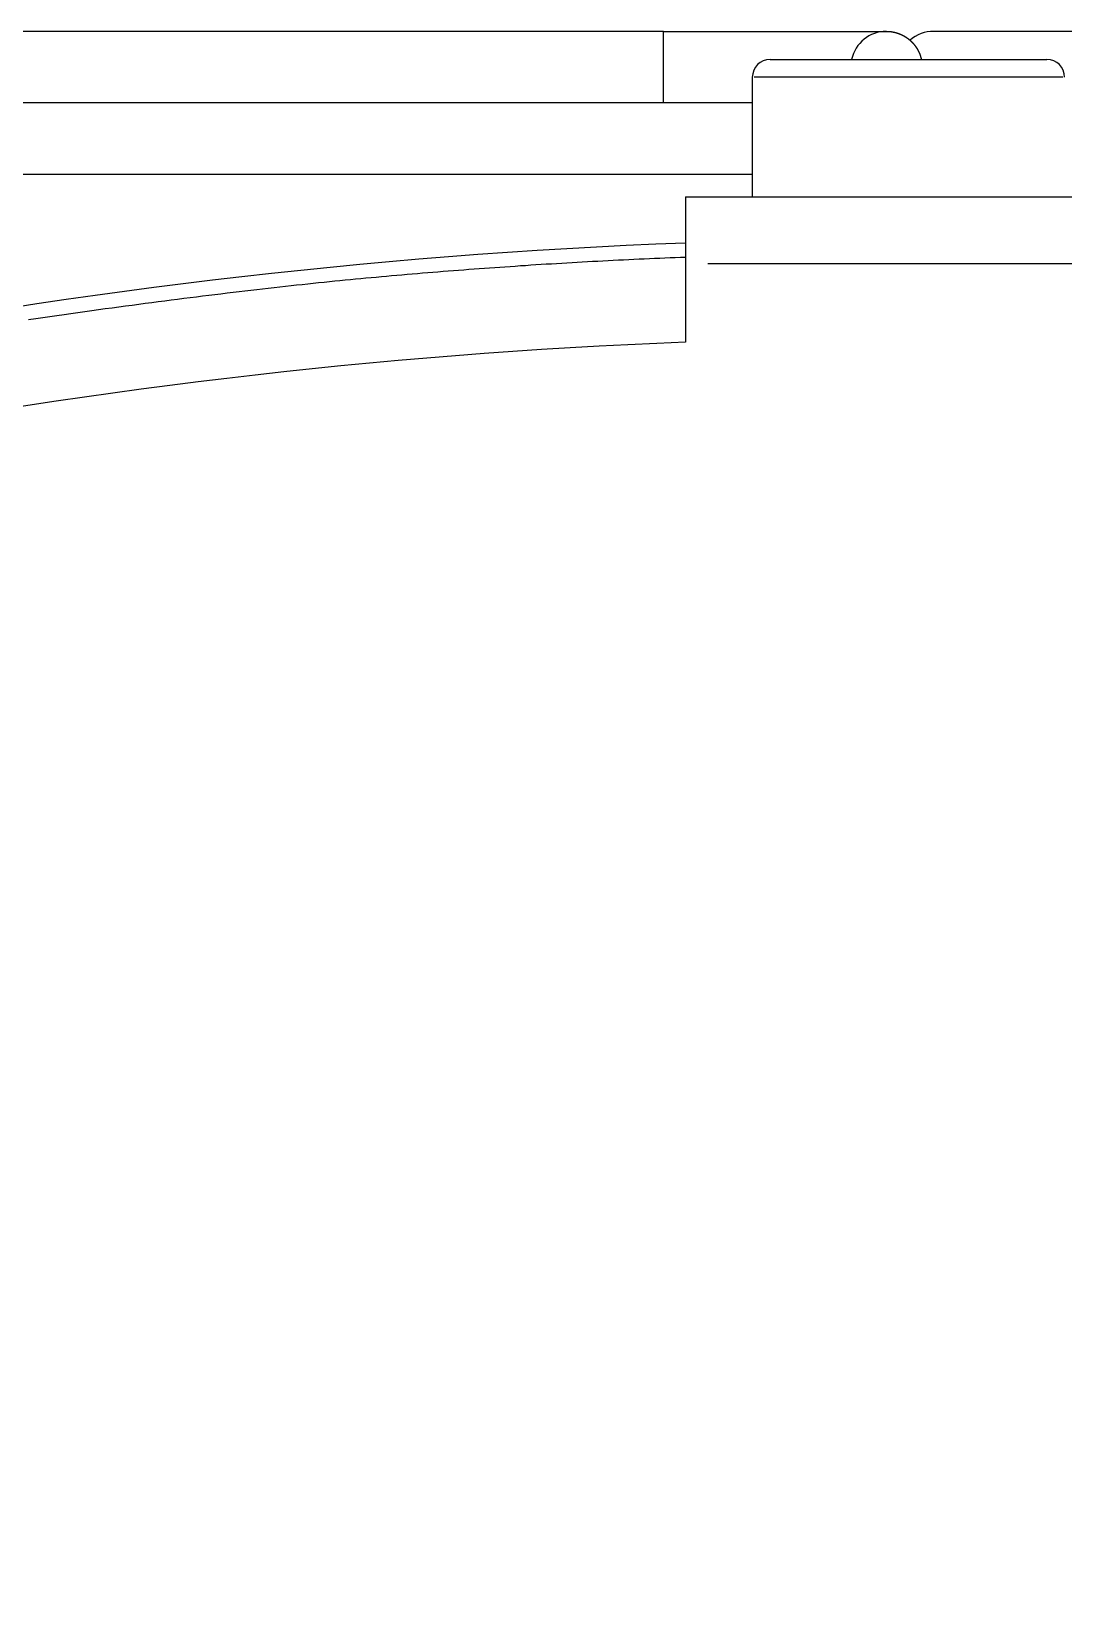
# Model space of a CAD drawing. Extents: x -120222 to -41942, y -19134 to 30932.
# Drawn here: x -81608.68 to -81585.54, y 10512.61 to 10547.72 of the extents above; entities that cross this region are included whole.
import ezdxf

# ---------------------------------------------------------------- set-up
doc = ezdxf.new("R2010")
doc.units = 0
doc.header["$LTSCALE"] = 150
doc.header["$MEASUREMENT"] = 0
doc.layers.get('0').update_dxf_attribs({"linetype": 'CONTINUOUS'})
doc.layers.add('____-568', color=7, linetype='CONTINUOUS')

# ---------------------------------------------------------------- blocks, each defined once
blk = doc.blocks.new('____-172')
at = {"color": 1, "linetype": 'Continuous'}
for p, q in [((-88029.617, 5999.017), (-88050.174, 5999.017)), ((-88029.617, 5999.017), (-88024.617, 5999.017)), ((-88029.617, 5997.427), (-88029.617, 5999.008)), ((-88018.558, 5999.017), (-88023.558, 5999.017)), ((-88027.223, 5998.388), (-88021.023, 5998.388)), ((-88027.623, 5997.988), (-88027.623, 5995.309)), ((-88020.666, 5997.988), (-88027.58, 5997.988)), ((-88027.623, 5997.417), (-88049.832, 5997.417)), ((-88049.838, 5995.817), (-88027.623, 5995.817)), ((-88029.12, 5995.309), (-88029.12, 5993.809)), ((-88029.12, 5995.309), (-88019.12, 5995.309)), ((-88029.12, 5993.809), (-88029.12, 5992.051)), ((-88019.62, 5993.809), (-88028.62, 5993.809))]:
    blk.add_line(p, q, dxfattribs=at)
at = {"color": 1, "linetype": 'Continuous', "flags": 128}
for points in [[(-88024.617, 5999.017), (-88024.615, 5999.017), (-88024.613, 5999.017), (-88024.611, 5999.017), (-88024.609, 5999.017), (-88024.607, 5999.017), (-88024.605, 5999.017), (-88024.603, 5999.017), (-88024.601, 5999.017), (-88024.599, 5999.017), (-88024.597, 5999.017), (-88024.595, 5999.017), (-88024.593, 5999.017), (-88024.591, 5999.017), (-88024.589, 5999.017), (-88024.587, 5999.017), (-88024.585, 5999.017), (-88024.583, 5999.017), (-88024.581, 5999.017), (-88024.579, 5999.016), (-88024.577, 5999.016), (-88024.575, 5999.016), (-88024.573, 5999.016), (-88024.571, 5999.016), (-88024.569, 5999.016), (-88024.567, 5999.016), (-88024.565, 5999.016), (-88024.563, 5999.016), (-88024.561, 5999.015), (-88024.559, 5999.015), (-88024.557, 5999.015), (-88024.555, 5999.015), (-88024.553, 5999.015), (-88024.551, 5999.015), (-88024.548, 5999.014), (-88024.546, 5999.014), (-88024.544, 5999.014), (-88024.542, 5999.014), (-88024.54, 5999.014), (-88024.538, 5999.013), (-88024.536, 5999.013), (-88024.534, 5999.013), (-88024.532, 5999.013), (-88024.53, 5999.013), (-88024.528, 5999.012), (-88024.526, 5999.012), (-88024.524, 5999.012), (-88024.522, 5999.012), (-88024.52, 5999.011), (-88024.518, 5999.011), (-88024.516, 5999.011), (-88024.514, 5999.011), (-88024.512, 5999.01), (-88024.51, 5999.01), (-88024.508, 5999.01), (-88024.506, 5999.01), (-88024.504, 5999.009), (-88024.502, 5999.009), (-88024.5, 5999.009), (-88024.498, 5999.008), (-88024.496, 5999.008), (-88024.494, 5999.008), (-88024.492, 5999.007), (-88024.49, 5999.007), (-88024.488, 5999.007), (-88024.486, 5999.006), (-88024.484, 5999.006), (-88024.482, 5999.006), (-88024.48, 5999.005), (-88024.478, 5999.005), (-88024.476, 5999.005), (-88024.474, 5999.004), (-88024.472, 5999.004), (-88024.47, 5999.004), (-88024.468, 5999.003), (-88024.466, 5999.003), (-88024.464, 5999.002), (-88024.462, 5999.002), (-88024.46, 5999.002), (-88024.458, 5999.001), (-88024.456, 5999.001), (-88024.454, 5999), (-88024.452, 5999), (-88024.45, 5999), (-88024.448, 5998.999), (-88024.446, 5998.999), (-88024.444, 5998.998), (-88024.442, 5998.998), (-88024.44, 5998.997), (-88024.438, 5998.997), (-88024.436, 5998.996), (-88024.434, 5998.996), (-88024.432, 5998.996), (-88024.43, 5998.995), (-88024.428, 5998.995), (-88024.426, 5998.994), (-88024.424, 5998.994), (-88024.422, 5998.993), (-88024.42, 5998.993), (-88024.418, 5998.992), (-88024.416, 5998.992), (-88024.414, 5998.991), (-88024.412, 5998.991), (-88024.41, 5998.99), (-88024.408, 5998.99), (-88024.406, 5998.989), (-88024.404, 5998.989), (-88024.402, 5998.988), (-88024.4, 5998.987), (-88024.398, 5998.987), (-88024.397, 5998.986), (-88024.395, 5998.986), (-88024.393, 5998.985), (-88024.391, 5998.985), (-88024.389, 5998.984), (-88024.387, 5998.984), (-88024.385, 5998.983), (-88024.383, 5998.982), (-88024.381, 5998.982), (-88024.379, 5998.981), (-88024.377, 5998.981), (-88024.375, 5998.98), (-88024.373, 5998.979), (-88024.371, 5998.979), (-88024.37, 5998.978), (-88024.368, 5998.977), (-88024.366, 5998.977), (-88024.364, 5998.976), (-88024.362, 5998.976), (-88024.36, 5998.975), (-88024.358, 5998.974), (-88024.356, 5998.974), (-88024.354, 5998.973), (-88024.352, 5998.972), (-88024.351, 5998.972), (-88024.349, 5998.971), (-88024.347, 5998.97), (-88024.345, 5998.97), (-88024.343, 5998.969), (-88024.341, 5998.968), (-88024.339, 5998.968), (-88024.337, 5998.967), (-88024.335, 5998.966), (-88024.334, 5998.965), (-88024.332, 5998.965), (-88024.33, 5998.964), (-88024.328, 5998.963), (-88024.326, 5998.963), (-88024.324, 5998.962), (-88024.322, 5998.961), (-88024.321, 5998.96), (-88024.319, 5998.96), (-88024.317, 5998.959), (-88024.315, 5998.958), (-88024.313, 5998.957), (-88024.311, 5998.957), (-88024.309, 5998.956), (-88024.308, 5998.955), (-88024.306, 5998.954), (-88024.304, 5998.953), (-88024.302, 5998.953), (-88024.3, 5998.952), (-88024.298, 5998.951), (-88024.296, 5998.95), (-88024.295, 5998.949), (-88024.293, 5998.949), (-88024.291, 5998.948), (-88024.289, 5998.947), (-88024.287, 5998.946), (-88024.286, 5998.945), (-88024.284, 5998.944), (-88024.282, 5998.944), (-88024.28, 5998.943), (-88024.278, 5998.942), (-88024.276, 5998.941), (-88024.275, 5998.94), (-88024.273, 5998.939), (-88024.271, 5998.938), (-88024.269, 5998.938), (-88024.267, 5998.937), (-88024.266, 5998.936), (-88024.264, 5998.935), (-88024.262, 5998.934), (-88024.26, 5998.933), (-88024.258, 5998.932), (-88024.257, 5998.931), (-88024.255, 5998.93), (-88024.253, 5998.93), (-88024.251, 5998.929), (-88024.249, 5998.928), (-88024.248, 5998.927), (-88024.246, 5998.926), (-88024.244, 5998.925), (-88024.242, 5998.924), (-88024.24, 5998.923), (-88024.239, 5998.922), (-88024.237, 5998.921), (-88024.235, 5998.92), (-88024.233, 5998.919), (-88024.232, 5998.918), (-88024.23, 5998.917), (-88024.228, 5998.916), (-88024.226, 5998.915), (-88024.225, 5998.914), (-88024.223, 5998.913), (-88024.221, 5998.912), (-88024.219, 5998.911), (-88024.218, 5998.91), (-88024.216, 5998.909), (-88024.214, 5998.908), (-88024.212, 5998.907), (-88024.211, 5998.906), (-88024.209, 5998.905), (-88024.207, 5998.904), (-88024.206, 5998.903), (-88024.204, 5998.902), (-88024.202, 5998.901), (-88024.2, 5998.9), (-88024.199, 5998.899), (-88024.197, 5998.898), (-88024.195, 5998.897), (-88024.194, 5998.896), (-88024.192, 5998.895), (-88024.19, 5998.894), (-88024.189, 5998.893), (-88024.187, 5998.892), (-88024.185, 5998.891), (-88024.183, 5998.889), (-88024.182, 5998.888), (-88024.18, 5998.887), (-88024.178, 5998.886), (-88024.177, 5998.885), (-88024.175, 5998.884), (-88024.173, 5998.883), (-88024.172, 5998.882), (-88024.17, 5998.881), (-88024.168, 5998.88), (-88024.167, 5998.878), (-88024.165, 5998.877), (-88024.164, 5998.876), (-88024.162, 5998.875), (-88024.16, 5998.874), (-88024.159, 5998.873), (-88024.157, 5998.872), (-88024.155, 5998.871), (-88024.154, 5998.869), (-88024.152, 5998.868), (-88024.151, 5998.867), (-88024.149, 5998.866), (-88024.147, 5998.865), (-88024.146, 5998.864), (-88024.144, 5998.862), (-88024.142, 5998.861), (-88024.141, 5998.86), (-88024.139, 5998.859), (-88024.138, 5998.858), (-88024.136, 5998.856), (-88024.134, 5998.855), (-88024.133, 5998.854), (-88024.131, 5998.853), (-88024.13, 5998.852), (-88024.128, 5998.85), (-88024.127, 5998.849), (-88024.125, 5998.848), (-88024.123, 5998.847), (-88024.122, 5998.846), (-88024.12, 5998.844), (-88024.119, 5998.843), (-88024.117, 5998.842), (-88024.116, 5998.841), (-88024.114, 5998.839), (-88024.113, 5998.838), (-88024.111, 5998.837), (-88024.109, 5998.836), (-88024.108, 5998.834), (-88024.106, 5998.833), (-88024.105, 5998.832), (-88024.103, 5998.83), (-88024.102, 5998.829), (-88024.1, 5998.828), (-88024.099, 5998.827), (-88024.097, 5998.825), (-88024.096, 5998.824), (-88024.094, 5998.823), (-88024.093, 5998.821), (-88024.091, 5998.82), (-88024.09, 5998.819), (-88024.088, 5998.817), (-88024.087, 5998.816), (-88024.085, 5998.815), (-88024.084, 5998.813), (-88024.082, 5998.812), (-88024.081, 5998.811), (-88024.079, 5998.809), (-88024.078, 5998.808), (-88024.076, 5998.807), (-88024.075, 5998.805), (-88024.073, 5998.804), (-88024.072, 5998.803), (-88024.07, 5998.801), (-88024.069, 5998.8), (-88024.068, 5998.798), (-88024.066, 5998.797), (-88024.065, 5998.796), (-88024.063, 5998.794), (-88024.062, 5998.793), (-88024.06, 5998.792), (-88024.059, 5998.79), (-88024.057, 5998.789), (-88024.056, 5998.787), (-88024.055, 5998.786), (-88024.053, 5998.785), (-88024.052, 5998.783), (-88024.05, 5998.782), (-88024.049, 5998.78), (-88024.048, 5998.779), (-88024.046, 5998.777), (-88024.045, 5998.776), (-88024.043, 5998.774), (-88024.042, 5998.773), (-88024.04, 5998.772), (-88024.039, 5998.77), (-88024.038, 5998.769), (-88024.036, 5998.767), (-88024.035, 5998.766), (-88024.034, 5998.764), (-88024.032, 5998.763), (-88024.031, 5998.761), (-88024.029, 5998.76), (-88024.028, 5998.758), (-88024.027, 5998.757), (-88024.025, 5998.755), (-88024.024, 5998.754), (-88024.023, 5998.752), (-88024.021, 5998.751), (-88024.02, 5998.749), (-88024.019, 5998.748), (-88024.017, 5998.746), (-88024.016, 5998.745), (-88024.015, 5998.743), (-88024.013, 5998.742), (-88024.012, 5998.74), (-88024.011, 5998.739), (-88024.009, 5998.737), (-88024.008, 5998.736), (-88024.007, 5998.734), (-88024.006, 5998.733), (-88024.004, 5998.731), (-88024.003, 5998.73), (-88024.002, 5998.728), (-88024, 5998.727), (-88023.999, 5998.725), (-88023.998, 5998.724), (-88023.997, 5998.722), (-88023.995, 5998.72), (-88023.994, 5998.719), (-88023.993, 5998.717), (-88023.992, 5998.716), (-88023.99, 5998.714), (-88023.989, 5998.713), (-88023.988, 5998.711), (-88023.987, 5998.71), (-88023.985, 5998.708), (-88023.984, 5998.706), (-88023.983, 5998.705), (-88023.982, 5998.703), (-88023.981, 5998.702), (-88023.979, 5998.7), (-88023.978, 5998.698), (-88023.977, 5998.697), (-88023.976, 5998.695), (-88023.975, 5998.694), (-88023.973, 5998.692), (-88023.972, 5998.69), (-88023.971, 5998.689), (-88023.97, 5998.687), (-88023.969, 5998.686), (-88023.968, 5998.684), (-88023.966, 5998.682), (-88023.965, 5998.681), (-88023.964, 5998.679), (-88023.963, 5998.678), (-88023.962, 5998.676), (-88023.961, 5998.674), (-88023.96, 5998.673), (-88023.958, 5998.671), (-88023.957, 5998.669), (-88023.956, 5998.668), (-88023.955, 5998.666), (-88023.954, 5998.664), (-88023.953, 5998.663), (-88023.952, 5998.661), (-88023.951, 5998.659), (-88023.949, 5998.658), (-88023.948, 5998.656), (-88023.947, 5998.654), (-88023.946, 5998.653), (-88023.945, 5998.651), (-88023.944, 5998.649), (-88023.943, 5998.648), (-88023.942, 5998.646), (-88023.941, 5998.644), (-88023.94, 5998.643), (-88023.939, 5998.641), (-88023.938, 5998.639), (-88023.937, 5998.638), (-88023.936, 5998.636), (-88023.935, 5998.634), (-88023.934, 5998.632), (-88023.932, 5998.631), (-88023.931, 5998.629), (-88023.93, 5998.627), (-88023.929, 5998.626), (-88023.928, 5998.624), (-88023.927, 5998.622), (-88023.926, 5998.62), (-88023.925, 5998.619), (-88023.924, 5998.617), (-88023.923, 5998.615), (-88023.922, 5998.614), (-88023.921, 5998.612), (-88023.92, 5998.61), (-88023.919, 5998.608), (-88023.918, 5998.607), (-88023.917, 5998.605), (-88023.917, 5998.603), (-88023.916, 5998.601), (-88023.915, 5998.6), (-88023.914, 5998.598), (-88023.913, 5998.596), (-88023.912, 5998.594), (-88023.911, 5998.592), (-88023.91, 5998.591), (-88023.909, 5998.589), (-88023.908, 5998.587), (-88023.907, 5998.585), (-88023.906, 5998.584), (-88023.905, 5998.582), (-88023.904, 5998.58), (-88023.903, 5998.578), (-88023.903, 5998.576), (-88023.902, 5998.575), (-88023.901, 5998.573), (-88023.9, 5998.571), (-88023.899, 5998.569), (-88023.898, 5998.567), (-88023.897, 5998.566), (-88023.896, 5998.564), (-88023.895, 5998.562), (-88023.895, 5998.56), (-88023.894, 5998.558), (-88023.893, 5998.557), (-88023.892, 5998.555), (-88023.891, 5998.553), (-88023.89, 5998.551), (-88023.89, 5998.549), (-88023.889, 5998.548), (-88023.888, 5998.546), (-88023.887, 5998.544), (-88023.886, 5998.543), (-88023.886, 5998.541), (-88023.885, 5998.539), (-88023.884, 5998.537), (-88023.883, 5998.536), (-88023.883, 5998.534), (-88023.882, 5998.532), (-88023.881, 5998.531), (-88023.88, 5998.529), (-88023.88, 5998.528), (-88023.879, 5998.526), (-88023.878, 5998.524), (-88023.878, 5998.523), (-88023.877, 5998.521), (-88023.876, 5998.52), (-88023.876, 5998.518), (-88023.875, 5998.517), (-88023.874, 5998.515), (-88023.874, 5998.513), (-88023.873, 5998.512), (-88023.872, 5998.51), (-88023.872, 5998.509), (-88023.871, 5998.507), (-88023.871, 5998.506), (-88023.87, 5998.505), (-88023.87, 5998.503), (-88023.869, 5998.502), (-88023.868, 5998.5), (-88023.868, 5998.499), (-88023.867, 5998.497), (-88023.867, 5998.496), (-88023.866, 5998.495), (-88023.866, 5998.493), (-88023.865, 5998.492), (-88023.865, 5998.49), (-88023.864, 5998.489), (-88023.864, 5998.488), (-88023.863, 5998.486), (-88023.863, 5998.485), (-88023.862, 5998.484), (-88023.862, 5998.482), (-88023.861, 5998.481), (-88023.861, 5998.48), (-88023.861, 5998.479), (-88023.86, 5998.477), (-88023.86, 5998.476), (-88023.859, 5998.475), (-88023.859, 5998.474), (-88023.859, 5998.472), (-88023.858, 5998.471), (-88023.858, 5998.47), (-88023.857, 5998.469), (-88023.857, 5998.468), (-88023.857, 5998.466), (-88023.856, 5998.465), (-88023.856, 5998.464), (-88023.856, 5998.463), (-88023.855, 5998.462), (-88023.855, 5998.461), (-88023.855, 5998.46), (-88023.854, 5998.459), (-88023.854, 5998.457), (-88023.854, 5998.456), (-88023.853, 5998.455), (-88023.853, 5998.454), (-88023.853, 5998.453), (-88023.853, 5998.452), (-88023.852, 5998.451), (-88023.852, 5998.45), (-88023.852, 5998.449), (-88023.851, 5998.448), (-88023.851, 5998.447), (-88023.851, 5998.446), (-88023.851, 5998.445), (-88023.85, 5998.444), (-88023.85, 5998.444), (-88023.85, 5998.443), (-88023.85, 5998.442), (-88023.849, 5998.441), (-88023.849, 5998.44), (-88023.849, 5998.439), (-88023.849, 5998.438), (-88023.848, 5998.437), (-88023.848, 5998.437), (-88023.848, 5998.436), (-88023.848, 5998.435), (-88023.847, 5998.434), (-88023.847, 5998.433), (-88023.847, 5998.433), (-88023.847, 5998.432), (-88023.847, 5998.431), (-88023.846, 5998.43), (-88023.846, 5998.43), (-88023.846, 5998.429), (-88023.846, 5998.428), (-88023.846, 5998.428), (-88023.845, 5998.427), (-88023.845, 5998.426), (-88023.845, 5998.426), (-88023.845, 5998.425), (-88023.845, 5998.424), (-88023.844, 5998.424), (-88023.844, 5998.423), (-88023.844, 5998.423), (-88023.844, 5998.422), (-88023.844, 5998.421), (-88023.844, 5998.421), (-88023.844, 5998.42), (-88023.843, 5998.42), (-88023.843, 5998.419), (-88023.843, 5998.419), (-88023.843, 5998.418), (-88023.843, 5998.418), (-88023.843, 5998.417), (-88023.843, 5998.417), (-88023.843, 5998.416), (-88023.842, 5998.416), (-88023.842, 5998.415), (-88023.842, 5998.415), (-88023.842, 5998.415), (-88023.842, 5998.414), (-88023.842, 5998.414), (-88023.842, 5998.413), (-88023.842, 5998.413), (-88023.842, 5998.412), (-88023.841, 5998.412), (-88023.841, 5998.412), (-88023.841, 5998.411), (-88023.841, 5998.411), (-88023.841, 5998.41), (-88023.841, 5998.41), (-88023.841, 5998.409), (-88023.841, 5998.409), (-88023.841, 5998.409), (-88023.84, 5998.408), (-88023.84, 5998.408), (-88023.84, 5998.407), (-88023.84, 5998.407), (-88023.84, 5998.406), (-88023.84, 5998.406), (-88023.84, 5998.406), (-88023.84, 5998.405), (-88023.84, 5998.405), (-88023.84, 5998.404), (-88023.839, 5998.404), (-88023.839, 5998.403), (-88023.839, 5998.403), (-88023.839, 5998.403), (-88023.839, 5998.402), (-88023.839, 5998.402), (-88023.839, 5998.401), (-88023.839, 5998.401), (-88023.839, 5998.4), (-88023.839, 5998.4), (-88023.838, 5998.4), (-88023.838, 5998.399), (-88023.838, 5998.399), (-88023.838, 5998.398), (-88023.838, 5998.398), (-88023.838, 5998.397), (-88023.838, 5998.397), (-88023.838, 5998.397), (-88023.838, 5998.396), (-88023.838, 5998.396), (-88023.837, 5998.395), (-88023.837, 5998.395), (-88023.837, 5998.394), (-88023.837, 5998.394), (-88023.837, 5998.394), (-88023.837, 5998.393), (-88023.837, 5998.393), (-88023.837, 5998.392), (-88023.837, 5998.392), (-88023.837, 5998.391), (-88023.836, 5998.391), (-88023.836, 5998.391), (-88023.836, 5998.39), (-88023.836, 5998.39), (-88023.836, 5998.389), (-88023.836, 5998.389), (-88023.836, 5998.388), (-88023.836, 5998.388), (-88023.836, 5998.388)], [(-88029.12, 5993.952), (-88029.235, 5993.947), (-88029.351, 5993.943), (-88029.467, 5993.938), (-88029.583, 5993.933), (-88029.698, 5993.929), (-88029.814, 5993.924), (-88029.93, 5993.919), (-88030.045, 5993.913), (-88030.161, 5993.908), (-88030.277, 5993.903), (-88030.392, 5993.897), (-88030.508, 5993.892), (-88030.624, 5993.886), (-88030.739, 5993.88), (-88030.855, 5993.874), (-88030.971, 5993.868), (-88031.086, 5993.862), (-88031.202, 5993.856), (-88031.317, 5993.85), (-88031.433, 5993.843), (-88031.549, 5993.837), (-88031.664, 5993.83), (-88031.78, 5993.824), (-88031.895, 5993.817), (-88032.011, 5993.81), (-88032.127, 5993.803), (-88032.242, 5993.796), (-88032.358, 5993.789), (-88032.473, 5993.781), (-88032.589, 5993.774), (-88032.704, 5993.766), (-88032.82, 5993.759), (-88032.935, 5993.751), (-88033.051, 5993.743), (-88033.166, 5993.735), (-88033.282, 5993.727), (-88033.397, 5993.719), (-88033.513, 5993.711), (-88033.628, 5993.703), (-88033.744, 5993.694), (-88033.859, 5993.686), (-88033.975, 5993.677), (-88034.09, 5993.668), (-88034.206, 5993.659), (-88034.321, 5993.651), (-88034.437, 5993.641), (-88034.552, 5993.632), (-88034.668, 5993.623), (-88034.783, 5993.614), (-88034.898, 5993.604), (-88035.014, 5993.595), (-88035.129, 5993.585), (-88035.245, 5993.575), (-88035.36, 5993.565), (-88035.476, 5993.556), (-88035.591, 5993.545), (-88035.706, 5993.535), (-88035.822, 5993.525), (-88035.937, 5993.515), (-88036.052, 5993.504), (-88036.168, 5993.494), (-88036.283, 5993.483), (-88036.399, 5993.472), (-88036.514, 5993.461), (-88036.63, 5993.45), (-88036.746, 5993.439), (-88036.864, 5993.428), (-88036.982, 5993.416), (-88037.101, 5993.404), (-88037.222, 5993.392), (-88037.343, 5993.379), (-88037.464, 5993.366), (-88037.587, 5993.354), (-88037.711, 5993.34), (-88037.835, 5993.327), (-88037.96, 5993.313), (-88038.087, 5993.299), (-88038.214, 5993.285), (-88038.342, 5993.271), (-88038.47, 5993.256), (-88038.6, 5993.242), (-88038.731, 5993.227), (-88038.862, 5993.211), (-88038.994, 5993.196), (-88039.127, 5993.18), (-88039.261, 5993.164), (-88039.396, 5993.148), (-88039.532, 5993.131), (-88039.668, 5993.115), (-88039.806, 5993.098), (-88039.944, 5993.081), (-88040.083, 5993.063), (-88040.224, 5993.046), (-88040.364, 5993.028), (-88040.506, 5993.01), (-88040.649, 5992.991), (-88040.792, 5992.973), (-88040.937, 5992.954), (-88041.082, 5992.935), (-88041.228, 5992.915), (-88041.375, 5992.896), (-88041.523, 5992.876), (-88041.672, 5992.856), (-88041.821, 5992.836), (-88041.972, 5992.816), (-88042.123, 5992.795), (-88042.275, 5992.774), (-88042.428, 5992.753), (-88042.582, 5992.731), (-88042.737, 5992.71), (-88042.893, 5992.688), (-88043.049, 5992.666), (-88043.207, 5992.643), (-88043.365, 5992.621), (-88043.524, 5992.598), (-88043.684, 5992.575), (-88043.845, 5992.552)]]:
    blk.add_lwpolyline(points, dxfattribs=at)
at = {"color": 1, "linetype": 'Continuous'}
for centre, radius, start, end in [((-88024.617, 5998.217), 0.8, 89.9999, 167.6882), ((-88023.558, 5998.217), 0.8, 90, 131.4526), ((-88027.223, 5997.988), 0.4, 90, 180), ((-88021.023, 5997.988), 0.4, 0, 90), ((-88024.123, 5862.817), 131.55, 92.17684, 129.025), ((-88024.12, 5862.809), 129.338, 92.21551, 128.58098)]:
    blk.add_arc(centre, radius, start, end, dxfattribs=at)
blk = doc.blocks.new('____-186')
at = {"color": 1}
blk.add_blockref('____-172', (0, 0), dxfattribs=at)

msp = doc.modelspace()

# ---------------------------------------------------------------- block references
at = {"layer": '____-568', "color": 0}
msp.add_blockref('____-186', (6435.10495, 4548.69799), dxfattribs=at)

doc.saveas('drawing.dxf')
